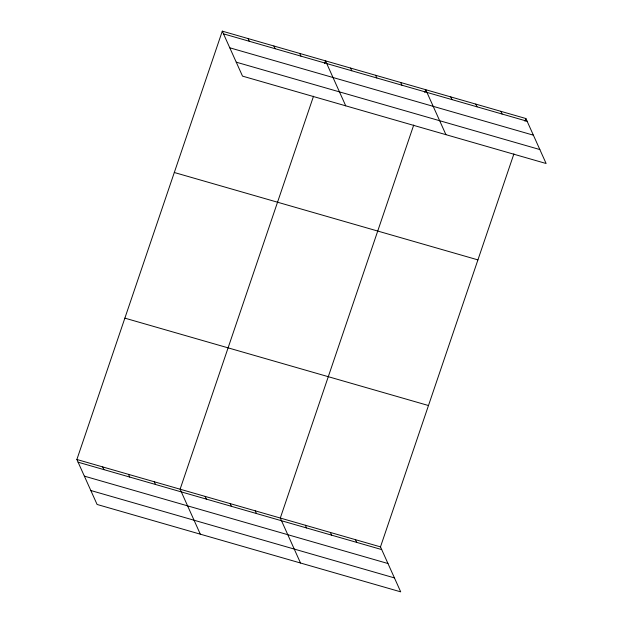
<?xml version="1.0" encoding="UTF-8"?>
<svg xmlns="http://www.w3.org/2000/svg" width="623" height="623" viewBox="0 0 623 623"><rect width="100%" height="100%" fill="white"/><g stroke="black" fill="none" stroke-linecap="round" stroke-linejoin="round"><path stroke-width="0.93" d="M513.913 153.873L380.489 546.877L400.706 591.85L97.095 504.466L76.878 459.494L222.294 31.15L525.905 118.534L546.122 163.506L242.511 76.123L222.294 31.15M313.525 96.199L180.109 489.203L200.318 534.176M324.599 63.577L325.525 60.859L345.734 105.832M413.719 125.036L280.303 518.04L300.512 563.013M424.793 92.414L425.719 89.696L445.928 134.669M524.987 121.251L525.905 118.534M223.509 33.852L527.12 121.236M229.778 47.8L533.389 135.183M236.242 62.175L539.853 149.551M174.308 172.501L477.919 259.884M124.865 318.143L428.476 405.526M76.878 459.494L380.489 546.877M78.093 462.196L381.704 549.579M84.362 476.143L387.973 563.527M90.826 490.519L394.437 577.903M500.861 111.322L502.076 114.025M475.808 104.111L477.023 106.813M450.764 96.908L451.979 99.602M400.667 82.485L401.882 85.187M375.622 75.282L376.837 77.976M350.57 68.071L351.785 70.773M299.718 53.43L300.932 56.132M273.91 46.009L275.125 48.703M248.102 38.579L249.317 41.282M355.445 539.666L356.66 542.368M330.4 532.463L331.607 535.157M305.348 525.251L306.563 527.954M255.251 510.829L256.466 513.531M230.206 503.625L231.421 506.328M205.154 496.414L206.369 499.116M154.302 481.781L155.516 484.476M128.494 474.352L129.709 477.054M102.686 466.923L103.901 469.625"/></g></svg>
